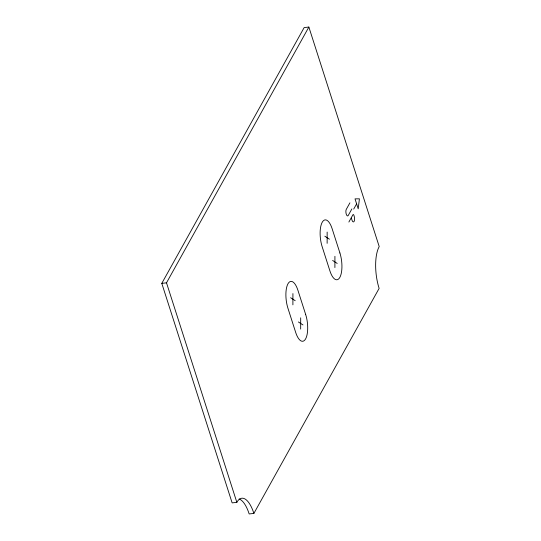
<?xml version="1.0" encoding="UTF-8"?>
<svg xmlns="http://www.w3.org/2000/svg" width="541" height="541" viewBox="0 0 541 541"><rect width="100%" height="100%" fill="white"/><g stroke="black" fill="none" stroke-linecap="round" stroke-linejoin="round"><path stroke-width="0.81" d="M292.897 304.847L292.924 293.587M300.661 329.077L300.688 317.824M327.136 243.335L327.156 232.075M334.899 267.572L334.92 256.312M253.885 513.409A30.756 11.591 83.4 0 0 236.85 502.346L232.136 502.887L161.793 283.362L304.15 27.591L308.864 27.05L379.207 246.574A30.756 11.591 83.4 0 0 379.126 288.394L253.885 513.409L249.164 513.95A30.756 11.591 83.4 0 0 239.102 498.991M236.85 502.346L166.506 282.821L308.864 27.05M349.912 202.848L346.287 209.36A3.544 1.339 83.4 0 0 346.274 214.182A3.544 1.339 83.4 0 0 348.242 215.46L351.866 208.941M353.706 209.076L356.614 203.856L358.216 208.846L359.413 198.824L355.018 198.865L356.499 203.504M348.871 222.04L352.901 214.797A1.921 0.724 83.4 0 1 353.963 215.494L354.132 216.008A3.956 1.488 83.4 0 1 354.118 221.384A3.956 1.488 83.4 0 1 351.934 219.964L351.352 218.145M161.793 283.362L166.506 282.821M324.85 236.221L329.435 239.196M332.62 260.451L337.205 263.433M290.618 297.726L295.203 300.701M298.382 321.963L302.967 324.938M339.904 252.972L332.14 228.735A17.941 6.763 83.4 0 0 322.206 222.283A17.941 6.763 83.4 0 0 322.152 246.676L329.915 270.913A17.941 6.763 83.4 0 0 339.849 277.364A17.941 6.763 83.4 0 0 339.904 252.972M305.665 314.483L297.902 290.247A17.941 6.763 83.4 0 0 287.968 283.795A17.941 6.763 83.4 0 0 287.92 308.187L295.684 332.417A17.941 6.763 83.4 0 0 305.618 338.869A17.941 6.763 83.4 0 0 305.665 314.483"/></g></svg>
